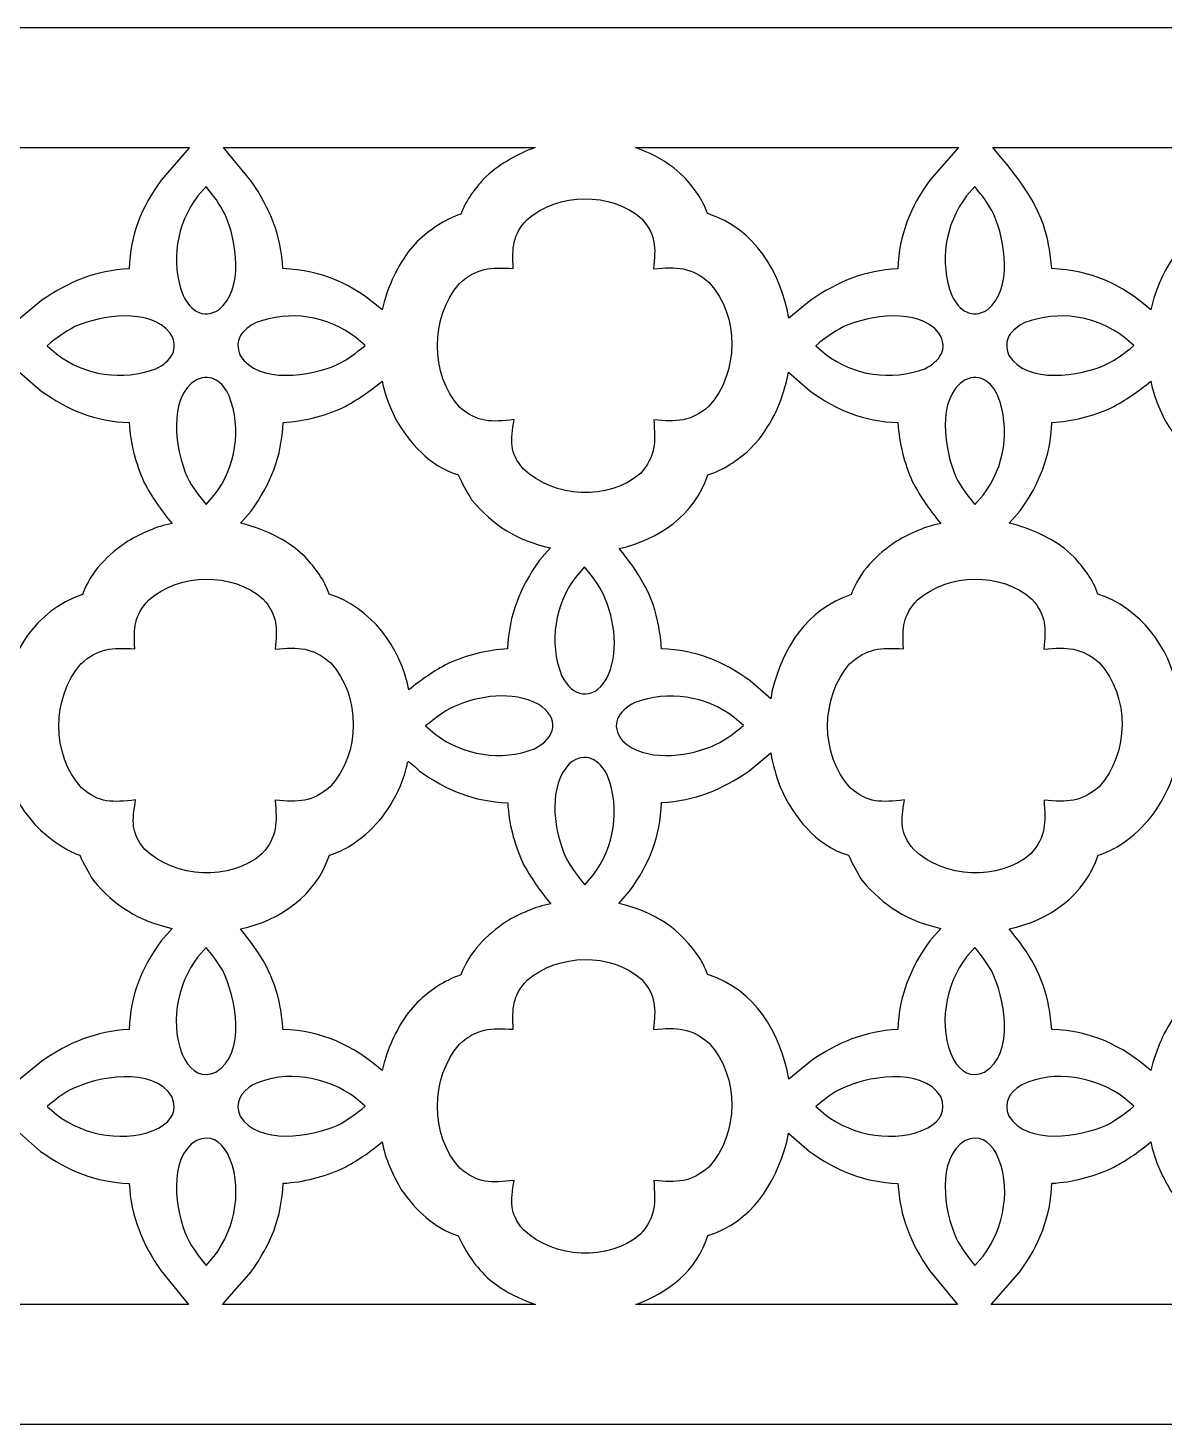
# Model space of a CAD drawing. Header units: centimetres. Extents: x -27 to -1.5, y -2.2 to 2.3.
# Drawn here: x -11.757 to -8.125, y -2.205 to 2.258 of the extents above; entities that cross this region are included whole.
import ezdxf

# ---------------------------------------------------------------- set-up
doc = ezdxf.new("R2010")
doc.units = ezdxf.units.CM
doc.header["$MEASUREMENT"] = 0
doc.layers.add('layer 1', color=7, linetype='Continuous')

msp = doc.modelspace()

# ---------------------------------------------------------------- linework, layer by layer
at = {"layer": 'layer 1', "color": 250}
for points, knots in [([(-1.49953, 2.25784), (-1.49953, 2.25784), (-1.49953, -2.20459), (-1.49953, -2.20459), (-1.49953, -2.20459), (-1.49953, -2.20459), (-26.99914, -2.20459), (-26.99914, -2.20459), (-26.99914, -2.20459), (-26.99914, -2.20459), (-26.99914, 2.25784), (-26.99914, 2.25784), (-26.99914, 2.25784), (-26.99914, 2.25784), (-1.49953, 2.25784), (-1.49953, 2.25784)], [0, 0, 0, 0, 0.2, 0.2, 0.2, 0.2, 0.4, 0.4, 0.4, 0.4, 0.6, 0.6, 0.6, 0.6, 1, 1, 1, 1]), ([(-12.27279, 1.87535), (-12.22927, 1.86021), (-12.19181, 1.84059), (-12.14991, 1.81111), (-12.14991, 1.81111), (-12.14991, 1.81111), (-12.11839, 1.78312), (-12.11839, 1.78312), (-12.11839, 1.78312), (-12.08737, 1.74789), (-12.05662, 1.70973), (-12.04202, 1.66427), (-12.04202, 1.66427), (-11.90015, 1.61833), (-11.82438, 1.5006), (-11.78809, 1.36289), (-11.78809, 1.36289), (-11.78601, 1.35144), (-11.78422, 1.34028), (-11.78273, 1.32931), (-11.78273, 1.32931), (-11.78273, 1.32931), (-11.71231, 1.38738), (-11.71231, 1.38738), (-11.71231, 1.38738), (-11.62583, 1.44688), (-11.53994, 1.48239), (-11.43369, 1.4881), (-11.43369, 1.4881), (-11.42924, 1.59801), (-11.39492, 1.68273), (-11.33135, 1.77122), (-11.33135, 1.77122), (-11.33135, 1.77122), (-11.24018, 1.87535), (-11.24018, 1.87535), (-11.24018, 1.87535), (-11.24018, 1.87535), (-12.27279, 1.87535), (-12.27279, 1.87535)], [0, 0, 0, 0, 0.0909091, 0.0909091, 0.0909091, 0.0909091, 0.1818182, 0.1818182, 0.1818182, 0.1818182, 0.2727273, 0.2727273, 0.2727273, 0.2727273, 0.3636364, 0.3636364, 0.3636364, 0.3636364, 0.4545455, 0.4545455, 0.4545455, 0.4545455, 0.5454545, 0.5454545, 0.5454545, 0.5454545, 0.6363636, 0.6363636, 0.6363636, 0.6363636, 0.7272727, 0.7272727, 0.7272727, 0.7272727, 0.8181818, 0.8181818, 0.8181818, 0.8181818, 1, 1, 1, 1]), ([(-11.1318, 1.87535), (-11.1318, 1.87535), (-11.04255, 1.76712), (-11.04255, 1.76712), (-11.04255, 1.76712), (-10.983, 1.68054), (-10.94743, 1.59426), (-10.94184, 1.4885), (-10.94184, 1.4885), (-10.81583, 1.48339), (-10.71897, 1.43891), (-10.6251, 1.35673), (-10.6251, 1.35673), (-10.6069, 1.42842), (-10.58383, 1.4808), (-10.54164, 1.54168), (-10.54164, 1.54168), (-10.54164, 1.54168), (-10.51293, 1.57474), (-10.51293, 1.57474), (-10.51293, 1.57474), (-10.46875, 1.61489), (-10.42972, 1.64271), (-10.37302, 1.66277), (-10.37302, 1.66277), (-10.35572, 1.71015), (-10.32596, 1.74683), (-10.29227, 1.7834), (-10.29227, 1.7834), (-10.24258, 1.82617), (-10.19037, 1.85631), (-10.13542, 1.87535), (-10.13542, 1.87535), (-10.13542, 1.87535), (-11.1318, 1.87535), (-11.1318, 1.87535)], [0, 0, 0, 0, 0.1, 0.1, 0.1, 0.1, 0.2, 0.2, 0.2, 0.2, 0.3, 0.3, 0.3, 0.3, 0.4, 0.4, 0.4, 0.4, 0.5, 0.5, 0.5, 0.5, 0.6, 0.6, 0.6, 0.6, 0.7, 0.7, 0.7, 0.7, 0.8, 0.8, 0.8, 0.8, 1, 1, 1, 1]), ([(-9.81527, 1.87535), (-9.77175, 1.86021), (-9.73428, 1.84059), (-9.69238, 1.81111), (-9.69238, 1.81111), (-9.69238, 1.81111), (-9.66087, 1.78312), (-9.66087, 1.78312), (-9.66087, 1.78312), (-9.62986, 1.7479), (-9.59907, 1.7097), (-9.58449, 1.66427), (-9.58449, 1.66427), (-9.43232, 1.615), (-9.35181, 1.47988), (-9.32456, 1.32984), (-9.32456, 1.32984), (-9.32456, 1.32984), (-9.25479, 1.38738), (-9.25479, 1.38738), (-9.25479, 1.38738), (-9.1683, 1.44688), (-9.08241, 1.48239), (-8.97617, 1.4881), (-8.97617, 1.4881), (-8.97171, 1.59801), (-8.9374, 1.68273), (-8.87383, 1.77122), (-8.87383, 1.77122), (-8.87383, 1.77122), (-8.78266, 1.87535), (-8.78266, 1.87535), (-8.78266, 1.87535), (-8.78266, 1.87535), (-9.81527, 1.87535), (-9.81527, 1.87535)], [0, 0, 0, 0, 0.1, 0.1, 0.1, 0.1, 0.2, 0.2, 0.2, 0.2, 0.3, 0.3, 0.3, 0.3, 0.4, 0.4, 0.4, 0.4, 0.5, 0.5, 0.5, 0.5, 0.6, 0.6, 0.6, 0.6, 0.7, 0.7, 0.7, 0.7, 0.8, 0.8, 0.8, 0.8, 1, 1, 1, 1]), ([(-8.67288, 1.87535), (-8.59207, 1.78079), (-8.51521, 1.6878), (-8.49305, 1.55969), (-8.49305, 1.55969), (-8.48904, 1.53647), (-8.48558, 1.51237), (-8.48432, 1.4885), (-8.48432, 1.4885), (-8.35831, 1.48339), (-8.26145, 1.43891), (-8.16757, 1.35673), (-8.16757, 1.35673), (-8.16757, 1.35673), (-8.15788, 1.39492), (-8.15788, 1.39492), (-8.15788, 1.39492), (-8.11511, 1.52047), (-8.04469, 1.61705), (-7.91549, 1.66277), (-7.91549, 1.66277), (-7.8982, 1.71015), (-7.86844, 1.74683), (-7.83474, 1.7834), (-7.83474, 1.7834), (-7.78505, 1.82617), (-7.73284, 1.85631), (-7.6779, 1.87535), (-7.6779, 1.87535), (-7.6779, 1.87535), (-8.67288, 1.87535), (-8.67288, 1.87535)], [0, 0, 0, 0, 0.1111111, 0.1111111, 0.1111111, 0.1111111, 0.2222222, 0.2222222, 0.2222222, 0.2222222, 0.3333333, 0.3333333, 0.3333333, 0.3333333, 0.4444444, 0.4444444, 0.4444444, 0.4444444, 0.5555556, 0.5555556, 0.5555556, 0.5555556, 0.6666667, 0.6666667, 0.6666667, 0.6666667, 0.7777778, 0.7777778, 0.7777778, 0.7777778, 1, 1, 1, 1]), ([(-11.18783, 1.75054), (-11.16335, 1.72084), (-11.14446, 1.69637), (-11.12687, 1.66147), (-11.12687, 1.66147), (-11.08967, 1.57744), (-11.06551, 1.42404), (-11.14721, 1.35705), (-11.14721, 1.35705), (-11.19885, 1.32553), (-11.23735, 1.35465), (-11.2613, 1.40271), (-11.2613, 1.40271), (-11.3017, 1.50948), (-11.28334, 1.63017), (-11.21387, 1.72081), (-11.21387, 1.72081), (-11.21387, 1.72081), (-11.18783, 1.75054), (-11.18783, 1.75054)], [0, 0, 0, 0, 0.1666667, 0.1666667, 0.1666667, 0.1666667, 0.3333333, 0.3333333, 0.3333333, 0.3333333, 0.5, 0.5, 0.5, 0.5, 0.6666667, 0.6666667, 0.6666667, 0.6666667, 1, 1, 1, 1]), ([(-8.7303, 1.75054), (-8.70582, 1.72084), (-8.68693, 1.69637), (-8.66934, 1.66147), (-8.66934, 1.66147), (-8.63214, 1.57744), (-8.60799, 1.42404), (-8.68968, 1.35705), (-8.68968, 1.35705), (-8.74132, 1.32553), (-8.77983, 1.35465), (-8.80377, 1.40271), (-8.80377, 1.40271), (-8.84417, 1.50948), (-8.82581, 1.63017), (-8.75634, 1.72081), (-8.75634, 1.72081), (-8.75634, 1.72081), (-8.7303, 1.75054), (-8.7303, 1.75054)], [0, 0, 0, 0, 0.1666667, 0.1666667, 0.1666667, 0.1666667, 0.3333333, 0.3333333, 0.3333333, 0.3333333, 0.5, 0.5, 0.5, 0.5, 0.6666667, 0.6666667, 0.6666667, 0.6666667, 1, 1, 1, 1]), ([(-9.75643, 1.00516), (-9.68166, 0.99882), (-9.63891, 0.99822), (-9.58046, 1.04847), (-9.58046, 1.04847), (-9.48314, 1.15485), (-9.48216, 1.33727), (-9.57926, 1.4441), (-9.57926, 1.4441), (-9.63799, 1.49487), (-9.68155, 1.49427), (-9.75685, 1.48836), (-9.75685, 1.48836), (-9.75051, 1.55629), (-9.74834, 1.59515), (-9.7948, 1.6479), (-9.7948, 1.6479), (-9.89366, 1.73571), (-10.062, 1.73081), (-10.16095, 1.64567), (-10.16095, 1.64567), (-10.20843, 1.59413), (-10.20929, 1.55715), (-10.20552, 1.48888), (-10.20552, 1.48888), (-10.27972, 1.49319), (-10.32139, 1.49204), (-10.37779, 1.44079), (-10.37779, 1.44079), (-10.47103, 1.33341), (-10.4727, 1.15099), (-10.37635, 1.04497), (-10.37635, 1.04497), (-10.31839, 0.99506), (-10.27661, 0.99795), (-10.20279, 1.00594), (-10.20279, 1.00594), (-10.214, 0.9378), (-10.21854, 0.90222), (-10.17306, 0.84763), (-10.17306, 0.84763), (-10.0761, 0.75627), (-9.90129, 0.74543), (-9.79906, 0.83366), (-9.79906, 0.83366), (-9.74924, 0.88916), (-9.75105, 0.93307), (-9.75643, 1.00516)], [0, 0, 0, 0, 0.0769231, 0.0769231, 0.0769231, 0.0769231, 0.1538462, 0.1538462, 0.1538462, 0.1538462, 0.2307692, 0.2307692, 0.2307692, 0.2307692, 0.3076923, 0.3076923, 0.3076923, 0.3076923, 0.3846154, 0.3846154, 0.3846154, 0.3846154, 0.4615385, 0.4615385, 0.4615385, 0.4615385, 0.5384615, 0.5384615, 0.5384615, 0.5384615, 0.6153846, 0.6153846, 0.6153846, 0.6153846, 0.6923077, 0.6923077, 0.6923077, 0.6923077, 0.7692308, 0.7692308, 0.7692308, 0.7692308, 0.8461538, 0.8461538, 0.8461538, 0.8461538, 1, 1, 1, 1]), ([(-11.69572, 1.24211), (-11.66602, 1.2666), (-11.64156, 1.28547), (-11.60666, 1.30308), (-11.60666, 1.30308), (-11.52262, 1.34028), (-11.36923, 1.36443), (-11.30223, 1.28273), (-11.30223, 1.28273), (-11.27073, 1.23111), (-11.29983, 1.19257), (-11.3479, 1.16864), (-11.3479, 1.16864), (-11.45468, 1.12825), (-11.57535, 1.1466), (-11.66599, 1.21607), (-11.66599, 1.21607), (-11.66599, 1.21607), (-11.69572, 1.24211), (-11.69572, 1.24211)], [0, 0, 0, 0, 0.1666667, 0.1666667, 0.1666667, 0.1666667, 0.3333333, 0.3333333, 0.3333333, 0.3333333, 0.5, 0.5, 0.5, 0.5, 0.6666667, 0.6666667, 0.6666667, 0.6666667, 1, 1, 1, 1]), ([(-10.67941, 1.24265), (-10.7091, 1.21816), (-10.73356, 1.19929), (-10.76847, 1.18168), (-10.76847, 1.18168), (-10.8512, 1.14506), (-11.02124, 1.11751), (-11.07857, 1.21131), (-11.07857, 1.21131), (-11.09967, 1.26188), (-11.07147, 1.29408), (-11.02723, 1.31611), (-11.02723, 1.31611), (-10.92045, 1.35649), (-10.79976, 1.33816), (-10.70914, 1.26868), (-10.70914, 1.26868), (-10.70914, 1.26868), (-10.67941, 1.24265), (-10.67941, 1.24265)], [0, 0, 0, 0, 0.1666667, 0.1666667, 0.1666667, 0.1666667, 0.3333333, 0.3333333, 0.3333333, 0.3333333, 0.5, 0.5, 0.5, 0.5, 0.6666667, 0.6666667, 0.6666667, 0.6666667, 1, 1, 1, 1]), ([(-9.23819, 1.24211), (-9.2085, 1.2666), (-9.18403, 1.28547), (-9.14913, 1.30308), (-9.14913, 1.30308), (-9.0651, 1.34028), (-8.91171, 1.36443), (-8.84471, 1.28273), (-8.84471, 1.28273), (-8.8132, 1.23111), (-8.84231, 1.19257), (-8.89038, 1.16864), (-8.89038, 1.16864), (-8.99716, 1.12825), (-9.11782, 1.1466), (-9.20847, 1.21607), (-9.20847, 1.21607), (-9.20847, 1.21607), (-9.23819, 1.24211), (-9.23819, 1.24211)], [0, 0, 0, 0, 0.1666667, 0.1666667, 0.1666667, 0.1666667, 0.3333333, 0.3333333, 0.3333333, 0.3333333, 0.5, 0.5, 0.5, 0.5, 0.6666667, 0.6666667, 0.6666667, 0.6666667, 1, 1, 1, 1]), ([(-8.22188, 1.24265), (-8.25157, 1.21816), (-8.27603, 1.19929), (-8.31095, 1.18168), (-8.31095, 1.18168), (-8.39368, 1.14506), (-8.56372, 1.11751), (-8.62104, 1.21131), (-8.62104, 1.21131), (-8.64215, 1.26188), (-8.61395, 1.29408), (-8.5697, 1.31611), (-8.5697, 1.31611), (-8.46293, 1.35649), (-8.34224, 1.33816), (-8.25161, 1.26868), (-8.25161, 1.26868), (-8.25161, 1.26868), (-8.22188, 1.24265), (-8.22188, 1.24265)], [0, 0, 0, 0, 0.1666667, 0.1666667, 0.1666667, 0.1666667, 0.3333333, 0.3333333, 0.3333333, 0.3333333, 0.5, 0.5, 0.5, 0.5, 0.6666667, 0.6666667, 0.6666667, 0.6666667, 1, 1, 1, 1]), ([(-11.83987, 0.1132), (-11.81098, 0.26456), (-11.73608, 0.39286), (-11.58302, 0.447), (-11.58302, 0.447), (-11.55582, 0.52151), (-11.50139, 0.5736), (-11.43775, 0.61753), (-11.43775, 0.61753), (-11.39385, 0.64189), (-11.34638, 0.66488), (-11.29649, 0.6739), (-11.29649, 0.6739), (-11.3327, 0.71779), (-11.35967, 0.75617), (-11.38643, 0.80643), (-11.38643, 0.80643), (-11.4131, 0.86744), (-11.42969, 0.92947), (-11.4333, 0.99625), (-11.4333, 0.99625), (-11.54322, 1.00071), (-11.6279, 1.03501), (-11.71642, 1.09859), (-11.71642, 1.09859), (-11.71642, 1.09859), (-11.78392, 1.15771), (-11.78392, 1.15771), (-11.78392, 1.15771), (-11.78536, 1.14802), (-11.78704, 1.13817), (-11.78894, 1.12812), (-11.78894, 1.12812), (-11.78894, 1.12812), (-11.79937, 1.08958), (-11.79937, 1.08958), (-11.79937, 1.08958), (-11.83147, 1.00061), (-11.86874, 0.94334), (-11.9408, 0.88139), (-11.9408, 0.88139), (-11.97348, 0.85988), (-12.00352, 0.84131), (-12.04099, 0.82928), (-12.04099, 0.82928), (-12.08262, 0.70179), (-12.19756, 0.62148), (-12.32449, 0.59398), (-12.32449, 0.59398), (-12.26254, 0.51885), (-12.21487, 0.44269), (-12.1981, 0.34482), (-12.1981, 0.34482), (-12.19412, 0.32161), (-12.19062, 0.2975), (-12.18936, 0.27362), (-12.18936, 0.27362), (-12.07942, 0.26916), (-11.99472, 0.23485), (-11.90625, 0.1713), (-11.90625, 0.1713), (-11.90625, 0.1713), (-11.83987, 0.1132), (-11.83987, 0.1132)], [0, 0, 0, 0, 0.0588235, 0.0588235, 0.0588235, 0.0588235, 0.1176471, 0.1176471, 0.1176471, 0.1176471, 0.1764706, 0.1764706, 0.1764706, 0.1764706, 0.2352941, 0.2352941, 0.2352941, 0.2352941, 0.2941176, 0.2941176, 0.2941176, 0.2941176, 0.3529412, 0.3529412, 0.3529412, 0.3529412, 0.4117647, 0.4117647, 0.4117647, 0.4117647, 0.4705882, 0.4705882, 0.4705882, 0.4705882, 0.5294118, 0.5294118, 0.5294118, 0.5294118, 0.5882353, 0.5882353, 0.5882353, 0.5882353, 0.6470588, 0.6470588, 0.6470588, 0.6470588, 0.7058824, 0.7058824, 0.7058824, 0.7058824, 0.7647059, 0.7647059, 0.7647059, 0.7647059, 0.8235294, 0.8235294, 0.8235294, 0.8235294, 0.8823529, 0.8823529, 0.8823529, 0.8823529, 1, 1, 1, 1]), ([(-11.18729, 0.73422), (-11.21179, 0.76392), (-11.23066, 0.78838), (-11.24827, 0.82329), (-11.24827, 0.82329), (-11.28486, 0.90601), (-11.31245, 1.07608), (-11.21863, 1.13338), (-11.21863, 1.13338), (-11.16809, 1.1545), (-11.13584, 1.12628), (-11.11383, 1.08203), (-11.11383, 1.08203), (-11.07344, 0.97526), (-11.09178, 0.8546), (-11.16126, 0.76395), (-11.16126, 0.76395), (-11.16126, 0.76395), (-11.18729, 0.73422), (-11.18729, 0.73422)], [0, 0, 0, 0, 0.1666667, 0.1666667, 0.1666667, 0.1666667, 0.3333333, 0.3333333, 0.3333333, 0.3333333, 0.5, 0.5, 0.5, 0.5, 0.6666667, 0.6666667, 0.6666667, 0.6666667, 1, 1, 1, 1]), ([(-11.07748, 0.67503), (-11.00929, 0.65782), (-10.95999, 0.63587), (-10.90239, 0.59533), (-10.90239, 0.59533), (-10.90239, 0.59533), (-10.87087, 0.56735), (-10.87087, 0.56735), (-10.87087, 0.56735), (-10.83987, 0.53214), (-10.80908, 0.49394), (-10.7945, 0.4485), (-10.7945, 0.4485), (-10.66062, 0.40516), (-10.56436, 0.2783), (-10.5396, 0.14175), (-10.5396, 0.14175), (-10.49818, 0.17591), (-10.46091, 0.20113), (-10.41349, 0.22636), (-10.41349, 0.22636), (-10.35248, 0.25304), (-10.29044, 0.26964), (-10.22368, 0.27323), (-10.22368, 0.27323), (-10.21923, 0.38314), (-10.18491, 0.46786), (-10.12135, 0.55635), (-10.12135, 0.55635), (-10.12135, 0.55635), (-10.08695, 0.59563), (-10.08695, 0.59563), (-10.08695, 0.59563), (-10.19248, 0.61951), (-10.26944, 0.66675), (-10.33864, 0.74979), (-10.33864, 0.74979), (-10.35557, 0.77657), (-10.36828, 0.80022), (-10.38126, 0.82909), (-10.38126, 0.82909), (-10.47348, 0.85756), (-10.53685, 0.92995), (-10.58336, 1.01067), (-10.58336, 1.01067), (-10.60072, 1.04868), (-10.6171, 1.08737), (-10.62483, 1.12871), (-10.62483, 1.12871), (-10.6665, 1.09434), (-10.70388, 1.06893), (-10.75162, 1.04351), (-10.75162, 1.04351), (-10.81247, 1.01692), (-10.87498, 1.00018), (-10.94144, 0.99665), (-10.94144, 0.99665), (-10.94594, 0.8867), (-10.98016, 0.80208), (-11.04377, 0.71354), (-11.04377, 0.71354), (-11.04377, 0.71354), (-11.07748, 0.67503), (-11.07748, 0.67503)], [0, 0, 0, 0, 0.0588235, 0.0588235, 0.0588235, 0.0588235, 0.1176471, 0.1176471, 0.1176471, 0.1176471, 0.1764706, 0.1764706, 0.1764706, 0.1764706, 0.2352941, 0.2352941, 0.2352941, 0.2352941, 0.2941176, 0.2941176, 0.2941176, 0.2941176, 0.3529412, 0.3529412, 0.3529412, 0.3529412, 0.4117647, 0.4117647, 0.4117647, 0.4117647, 0.4705882, 0.4705882, 0.4705882, 0.4705882, 0.5294118, 0.5294118, 0.5294118, 0.5294118, 0.5882353, 0.5882353, 0.5882353, 0.5882353, 0.6470588, 0.6470588, 0.6470588, 0.6470588, 0.7058824, 0.7058824, 0.7058824, 0.7058824, 0.7647059, 0.7647059, 0.7647059, 0.7647059, 0.8235294, 0.8235294, 0.8235294, 0.8235294, 0.8823529, 0.8823529, 0.8823529, 0.8823529, 1, 1, 1, 1]), ([(-9.3259, 1.15728), (-9.34161, 1.07413), (-9.36935, 1.01178), (-9.41917, 0.94344), (-9.41917, 0.94344), (-9.41917, 0.94344), (-9.44891, 0.91092), (-9.44891, 0.91092), (-9.44891, 0.91092), (-9.49074, 0.87497), (-9.5303, 0.84635), (-9.58346, 0.82928), (-9.58346, 0.82928), (-9.62506, 0.70181), (-9.74005, 0.62147), (-9.86697, 0.59398), (-9.86697, 0.59398), (-9.80501, 0.51886), (-9.75734, 0.44268), (-9.74057, 0.34482), (-9.74057, 0.34482), (-9.73659, 0.32161), (-9.73309, 0.2975), (-9.73183, 0.27362), (-9.73183, 0.27362), (-9.62189, 0.26916), (-9.53718, 0.23485), (-9.44872, 0.1713), (-9.44872, 0.1713), (-9.44872, 0.1713), (-9.38244, 0.11327), (-9.38244, 0.11327), (-9.38244, 0.11327), (-9.38244, 0.11327), (-9.37764, 0.14072), (-9.37764, 0.14072), (-9.37764, 0.14072), (-9.34177, 0.28204), (-9.26858, 0.39639), (-9.1255, 0.447), (-9.1255, 0.447), (-9.0983, 0.52151), (-9.04387, 0.5736), (-8.98023, 0.61753), (-8.98023, 0.61753), (-8.93633, 0.64189), (-8.88886, 0.66488), (-8.83897, 0.6739), (-8.83897, 0.6739), (-8.87518, 0.71779), (-8.90215, 0.75617), (-8.9289, 0.80643), (-8.9289, 0.80643), (-8.95557, 0.86744), (-8.97216, 0.92947), (-8.97577, 0.99625), (-8.97577, 0.99625), (-9.08569, 1.00071), (-9.17038, 1.03501), (-9.25889, 1.09859), (-9.25889, 1.09859), (-9.25889, 1.09859), (-9.3259, 1.15728), (-9.3259, 1.15728)], [0, 0, 0, 0, 0.0588235, 0.0588235, 0.0588235, 0.0588235, 0.1176471, 0.1176471, 0.1176471, 0.1176471, 0.1764706, 0.1764706, 0.1764706, 0.1764706, 0.2352941, 0.2352941, 0.2352941, 0.2352941, 0.2941176, 0.2941176, 0.2941176, 0.2941176, 0.3529412, 0.3529412, 0.3529412, 0.3529412, 0.4117647, 0.4117647, 0.4117647, 0.4117647, 0.4705882, 0.4705882, 0.4705882, 0.4705882, 0.5294118, 0.5294118, 0.5294118, 0.5294118, 0.5882353, 0.5882353, 0.5882353, 0.5882353, 0.6470588, 0.6470588, 0.6470588, 0.6470588, 0.7058824, 0.7058824, 0.7058824, 0.7058824, 0.7647059, 0.7647059, 0.7647059, 0.7647059, 0.8235294, 0.8235294, 0.8235294, 0.8235294, 0.8823529, 0.8823529, 0.8823529, 0.8823529, 1, 1, 1, 1]), ([(-8.72977, 0.73422), (-8.75426, 0.76392), (-8.77313, 0.78838), (-8.79074, 0.82329), (-8.79074, 0.82329), (-8.82734, 0.90601), (-8.85492, 1.07608), (-8.76111, 1.13338), (-8.76111, 1.13338), (-8.71057, 1.1545), (-8.67831, 1.12628), (-8.65631, 1.08203), (-8.65631, 1.08203), (-8.61591, 0.97526), (-8.63426, 0.8546), (-8.70374, 0.76395), (-8.70374, 0.76395), (-8.70374, 0.76395), (-8.72977, 0.73422), (-8.72977, 0.73422)], [0, 0, 0, 0, 0.1666667, 0.1666667, 0.1666667, 0.1666667, 0.3333333, 0.3333333, 0.3333333, 0.3333333, 0.5, 0.5, 0.5, 0.5, 0.6666667, 0.6666667, 0.6666667, 0.6666667, 1, 1, 1, 1]), ([(-8.61996, 0.67503), (-8.55176, 0.65782), (-8.50247, 0.63587), (-8.44486, 0.59533), (-8.44486, 0.59533), (-8.44486, 0.59533), (-8.41335, 0.56735), (-8.41335, 0.56735), (-8.41335, 0.56735), (-8.38234, 0.53214), (-8.35155, 0.49394), (-8.33698, 0.4485), (-8.33698, 0.4485), (-8.20309, 0.40516), (-8.10684, 0.2783), (-8.08207, 0.14175), (-8.08207, 0.14175), (-8.04066, 0.17591), (-8.00339, 0.20113), (-7.95597, 0.22636), (-7.95597, 0.22636), (-7.89496, 0.25304), (-7.83292, 0.26964), (-7.76616, 0.27323), (-7.76616, 0.27323), (-7.76171, 0.38314), (-7.72739, 0.46786), (-7.66382, 0.55635), (-7.66382, 0.55635), (-7.66382, 0.55635), (-7.62942, 0.59563), (-7.62942, 0.59563), (-7.62942, 0.59563), (-7.73496, 0.61951), (-7.81191, 0.66675), (-7.88111, 0.74979), (-7.88111, 0.74979), (-7.89804, 0.77657), (-7.91076, 0.80022), (-7.92374, 0.82909), (-7.92374, 0.82909), (-8.01595, 0.85756), (-8.07932, 0.92995), (-8.12583, 1.01067), (-8.12583, 1.01067), (-8.14319, 1.04868), (-8.15958, 1.08737), (-8.1673, 1.12871), (-8.1673, 1.12871), (-8.20897, 1.09434), (-8.24636, 1.06893), (-8.2941, 1.04351), (-8.2941, 1.04351), (-8.35494, 1.01692), (-8.41746, 1.00018), (-8.48392, 0.99665), (-8.48392, 0.99665), (-8.48842, 0.8867), (-8.52263, 0.80208), (-8.58625, 0.71354), (-8.58625, 0.71354), (-8.58625, 0.71354), (-8.61996, 0.67503), (-8.61996, 0.67503)], [0, 0, 0, 0, 0.0588235, 0.0588235, 0.0588235, 0.0588235, 0.1176471, 0.1176471, 0.1176471, 0.1176471, 0.1764706, 0.1764706, 0.1764706, 0.1764706, 0.2352941, 0.2352941, 0.2352941, 0.2352941, 0.2941176, 0.2941176, 0.2941176, 0.2941176, 0.3529412, 0.3529412, 0.3529412, 0.3529412, 0.4117647, 0.4117647, 0.4117647, 0.4117647, 0.4705882, 0.4705882, 0.4705882, 0.4705882, 0.5294118, 0.5294118, 0.5294118, 0.5294118, 0.5882353, 0.5882353, 0.5882353, 0.5882353, 0.6470588, 0.6470588, 0.6470588, 0.6470588, 0.7058824, 0.7058824, 0.7058824, 0.7058824, 0.7647059, 0.7647059, 0.7647059, 0.7647059, 0.8235294, 0.8235294, 0.8235294, 0.8235294, 0.8823529, 0.8823529, 0.8823529, 0.8823529, 1, 1, 1, 1]), ([(-9.97782, 0.53567), (-9.95327, 0.50588), (-9.93416, 0.4809), (-9.91686, 0.44659), (-9.91686, 0.44659), (-9.88044, 0.36435), (-9.86585, 0.25851), (-9.90832, 0.17566), (-9.90832, 0.17566), (-9.95204, 0.10556), (-10.01666, 0.11836), (-10.05129, 0.18784), (-10.05129, 0.18784), (-10.09189, 0.29513), (-10.07328, 0.41536), (-10.00386, 0.50593), (-10.00386, 0.50593), (-10.00386, 0.50593), (-9.97782, 0.53567), (-9.97782, 0.53567)], [0, 0, 0, 0, 0.1666667, 0.1666667, 0.1666667, 0.1666667, 0.3333333, 0.3333333, 0.3333333, 0.3333333, 0.5, 0.5, 0.5, 0.5, 0.6666667, 0.6666667, 0.6666667, 0.6666667, 1, 1, 1, 1]), ([(-10.96644, -0.21061), (-10.89167, -0.21695), (-10.84891, -0.21755), (-10.79047, -0.1673), (-10.79047, -0.1673), (-10.69315, -0.06092), (-10.69217, 0.12151), (-10.78927, 0.22833), (-10.78927, 0.22833), (-10.84799, 0.2791), (-10.89157, 0.2785), (-10.96685, 0.27259), (-10.96685, 0.27259), (-10.96052, 0.34052), (-10.95835, 0.3794), (-11.0048, 0.43213), (-11.0048, 0.43213), (-11.10364, 0.51994), (-11.27203, 0.51504), (-11.37096, 0.4299), (-11.37096, 0.4299), (-11.41843, 0.37837), (-11.4193, 0.34139), (-11.41552, 0.27311), (-11.41552, 0.27311), (-11.48972, 0.27742), (-11.53141, 0.27627), (-11.5878, 0.22501), (-11.5878, 0.22501), (-11.68103, 0.11764), (-11.68271, -0.06477), (-11.58636, -0.1708), (-11.58636, -0.1708), (-11.5284, -0.22071), (-11.48662, -0.21782), (-11.4128, -0.20983), (-11.4128, -0.20983), (-11.42401, -0.27797), (-11.42854, -0.31355), (-11.38307, -0.36814), (-11.38307, -0.36814), (-11.28612, -0.45949), (-11.11128, -0.47035), (-11.00906, -0.38211), (-11.00906, -0.38211), (-10.95924, -0.32662), (-10.96105, -0.28269), (-10.96644, -0.21061)], [0, 0, 0, 0, 0.0769231, 0.0769231, 0.0769231, 0.0769231, 0.1538462, 0.1538462, 0.1538462, 0.1538462, 0.2307692, 0.2307692, 0.2307692, 0.2307692, 0.3076923, 0.3076923, 0.3076923, 0.3076923, 0.3846154, 0.3846154, 0.3846154, 0.3846154, 0.4615385, 0.4615385, 0.4615385, 0.4615385, 0.5384615, 0.5384615, 0.5384615, 0.5384615, 0.6153846, 0.6153846, 0.6153846, 0.6153846, 0.6923077, 0.6923077, 0.6923077, 0.6923077, 0.7692308, 0.7692308, 0.7692308, 0.7692308, 0.8461538, 0.8461538, 0.8461538, 0.8461538, 1, 1, 1, 1]), ([(-8.50891, -0.21061), (-8.43414, -0.21695), (-8.39139, -0.21755), (-8.33295, -0.1673), (-8.33295, -0.1673), (-8.23562, -0.06092), (-8.23465, 0.12151), (-8.33174, 0.22833), (-8.33174, 0.22833), (-8.39046, 0.2791), (-8.43405, 0.2785), (-8.50933, 0.27259), (-8.50933, 0.27259), (-8.50299, 0.34052), (-8.50083, 0.3794), (-8.54728, 0.43213), (-8.54728, 0.43213), (-8.64611, 0.51994), (-8.81451, 0.51504), (-8.91343, 0.4299), (-8.91343, 0.4299), (-8.96091, 0.37837), (-8.96178, 0.34139), (-8.958, 0.27311), (-8.958, 0.27311), (-9.03219, 0.27742), (-9.07388, 0.27627), (-9.13028, 0.22501), (-9.13028, 0.22501), (-9.2235, 0.11764), (-9.22518, -0.06477), (-9.12883, -0.1708), (-9.12883, -0.1708), (-9.07087, -0.22071), (-9.0291, -0.21782), (-8.95527, -0.20983), (-8.95527, -0.20983), (-8.96648, -0.27797), (-8.97102, -0.31355), (-8.92554, -0.36814), (-8.92554, -0.36814), (-8.8286, -0.45949), (-8.65375, -0.47035), (-8.55154, -0.38211), (-8.55154, -0.38211), (-8.50172, -0.32662), (-8.50353, -0.28269), (-8.50891, -0.21061)], [0, 0, 0, 0, 0.0769231, 0.0769231, 0.0769231, 0.0769231, 0.1538462, 0.1538462, 0.1538462, 0.1538462, 0.2307692, 0.2307692, 0.2307692, 0.2307692, 0.3076923, 0.3076923, 0.3076923, 0.3076923, 0.3846154, 0.3846154, 0.3846154, 0.3846154, 0.4615385, 0.4615385, 0.4615385, 0.4615385, 0.5384615, 0.5384615, 0.5384615, 0.5384615, 0.6153846, 0.6153846, 0.6153846, 0.6153846, 0.6923077, 0.6923077, 0.6923077, 0.6923077, 0.7692308, 0.7692308, 0.7692308, 0.7692308, 0.8461538, 0.8461538, 0.8461538, 0.8461538, 1, 1, 1, 1]), ([(-10.48571, 0.02724), (-10.45593, 0.0518), (-10.43095, 0.0709), (-10.39665, 0.0882), (-10.39665, 0.0882), (-10.31439, 0.12462), (-10.20856, 0.13921), (-10.12572, 0.09673), (-10.12572, 0.09673), (-10.05562, 0.05302), (-10.06841, -0.01161), (-10.1379, -0.04623), (-10.1379, -0.04623), (-10.24519, -0.08682), (-10.3654, -0.06823), (-10.45599, 0.0012), (-10.45599, 0.0012), (-10.45599, 0.0012), (-10.48571, 0.02724), (-10.48571, 0.02724)], [0, 0, 0, 0, 0.1666667, 0.1666667, 0.1666667, 0.1666667, 0.3333333, 0.3333333, 0.3333333, 0.3333333, 0.5, 0.5, 0.5, 0.5, 0.6666667, 0.6666667, 0.6666667, 0.6666667, 1, 1, 1, 1]), ([(-9.4694, 0.02778), (-9.50426, -0.00098), (-9.53261, -0.02175), (-9.57384, -0.04001), (-9.57384, -0.04001), (-9.6561, -0.07174), (-9.78548, -0.08837), (-9.85598, -0.02129), (-9.85598, -0.02129), (-9.89805, 0.0301), (-9.86939, 0.07526), (-9.81722, 0.10123), (-9.81722, 0.10123), (-9.70993, 0.14181), (-9.58971, 0.12324), (-9.49913, 0.0538), (-9.49913, 0.0538), (-9.49913, 0.0538), (-9.4694, 0.02778), (-9.4694, 0.02778)], [0, 0, 0, 0, 0.1666667, 0.1666667, 0.1666667, 0.1666667, 0.3333333, 0.3333333, 0.3333333, 0.3333333, 0.5, 0.5, 0.5, 0.5, 0.6666667, 0.6666667, 0.6666667, 0.6666667, 1, 1, 1, 1]), ([(-11.78273, -1.10223), (-11.78273, -1.10223), (-11.71231, -1.04415), (-11.71231, -1.04415), (-11.71231, -1.04415), (-11.62582, -0.98465), (-11.53994, -0.94915), (-11.43369, -0.94343), (-11.43369, -0.94343), (-11.42924, -0.83352), (-11.39492, -0.7488), (-11.33135, -0.66031), (-11.33135, -0.66031), (-11.33135, -0.66031), (-11.29631, -0.62028), (-11.29631, -0.62028), (-11.29631, -0.62028), (-11.40218, -0.59633), (-11.47918, -0.54933), (-11.54865, -0.46598), (-11.54865, -0.46598), (-11.56557, -0.4392), (-11.57829, -0.41555), (-11.59127, -0.38668), (-11.59127, -0.38668), (-11.59127, -0.38668), (-11.60203, -0.38336), (-11.60203, -0.38336), (-11.60203, -0.38336), (-11.74645, -0.31512), (-11.81781, -0.1996), (-11.83914, -0.05878), (-11.83914, -0.05878), (-11.83914, -0.05878), (-11.91034, -0.1175), (-11.91034, -0.1175), (-11.91034, -0.1175), (-11.99657, -0.17682), (-12.08345, -0.21262), (-12.18896, -0.21823), (-12.18896, -0.21823), (-12.19346, -0.32816), (-12.22769, -0.41281), (-12.29129, -0.50134), (-12.29129, -0.50134), (-12.29129, -0.50134), (-12.32566, -0.54059), (-12.32566, -0.54059), (-12.32566, -0.54059), (-12.32566, -0.54059), (-12.32532, -0.54065), (-12.32532, -0.54065), (-12.32532, -0.54065), (-12.20825, -0.5702), (-12.13252, -0.61706), (-12.06452, -0.71853), (-12.06452, -0.71853), (-12.05682, -0.73439), (-12.0474, -0.7505), (-12.04202, -0.76727), (-12.04202, -0.76727), (-11.90017, -0.81317), (-11.82436, -0.93095), (-11.78809, -1.06865), (-11.78809, -1.06865), (-11.78601, -1.08009), (-11.78422, -1.09126), (-11.78273, -1.10223)], [0, 0, 0, 0, 0.0555556, 0.0555556, 0.0555556, 0.0555556, 0.1111111, 0.1111111, 0.1111111, 0.1111111, 0.1666667, 0.1666667, 0.1666667, 0.1666667, 0.2222222, 0.2222222, 0.2222222, 0.2222222, 0.2777778, 0.2777778, 0.2777778, 0.2777778, 0.3333333, 0.3333333, 0.3333333, 0.3333333, 0.3888889, 0.3888889, 0.3888889, 0.3888889, 0.4444444, 0.4444444, 0.4444444, 0.4444444, 0.5, 0.5, 0.5, 0.5, 0.5555556, 0.5555556, 0.5555556, 0.5555556, 0.6111111, 0.6111111, 0.6111111, 0.6111111, 0.6666667, 0.6666667, 0.6666667, 0.6666667, 0.7222222, 0.7222222, 0.7222222, 0.7222222, 0.7777778, 0.7777778, 0.7777778, 0.7777778, 0.8333333, 0.8333333, 0.8333333, 0.8333333, 0.8888889, 0.8888889, 0.8888889, 0.8888889, 1, 1, 1, 1]), ([(-10.6251, -1.0748), (-10.6069, -1.0031), (-10.58382, -0.95072), (-10.54164, -0.88985), (-10.54164, -0.88985), (-10.54164, -0.88985), (-10.51293, -0.85679), (-10.51293, -0.85679), (-10.51293, -0.85679), (-10.46876, -0.81665), (-10.42971, -0.78882), (-10.37302, -0.76876), (-10.37302, -0.76876), (-10.34584, -0.69426), (-10.29137, -0.64216), (-10.22774, -0.59824), (-10.22774, -0.59824), (-10.18348, -0.57367), (-10.13613, -0.55091), (-10.08585, -0.54175), (-10.08585, -0.54175), (-10.1223, -0.49756), (-10.14949, -0.45904), (-10.17642, -0.40845), (-10.17642, -0.40845), (-10.20309, -0.34743), (-10.21968, -0.28541), (-10.22329, -0.21863), (-10.22329, -0.21863), (-10.33321, -0.21416), (-10.4179, -0.17987), (-10.50641, -0.11628), (-10.50641, -0.11628), (-10.55127, -0.07699), (-10.53791, -0.07468), (-10.55185, -0.12619), (-10.55185, -0.12619), (-10.55185, -0.12619), (-10.56556, -0.16421), (-10.56556, -0.16421), (-10.56556, -0.16421), (-10.60659, -0.25285), (-10.65016, -0.306), (-10.73214, -0.35996), (-10.73214, -0.35996), (-10.75273, -0.36985), (-10.77174, -0.37951), (-10.79347, -0.38649), (-10.79347, -0.38649), (-10.83521, -0.51438), (-10.95038, -0.59436), (-11.07759, -0.62192), (-11.07759, -0.62192), (-11.01525, -0.69752), (-10.96759, -0.77339), (-10.95058, -0.87184), (-10.95058, -0.87184), (-10.94656, -0.89508), (-10.9431, -0.91916), (-10.94184, -0.94304), (-10.94184, -0.94304), (-10.81584, -0.94814), (-10.71897, -0.99262), (-10.6251, -1.0748)], [0, 0, 0, 0, 0.0588235, 0.0588235, 0.0588235, 0.0588235, 0.1176471, 0.1176471, 0.1176471, 0.1176471, 0.1764706, 0.1764706, 0.1764706, 0.1764706, 0.2352941, 0.2352941, 0.2352941, 0.2352941, 0.2941176, 0.2941176, 0.2941176, 0.2941176, 0.3529412, 0.3529412, 0.3529412, 0.3529412, 0.4117647, 0.4117647, 0.4117647, 0.4117647, 0.4705882, 0.4705882, 0.4705882, 0.4705882, 0.5294118, 0.5294118, 0.5294118, 0.5294118, 0.5882353, 0.5882353, 0.5882353, 0.5882353, 0.6470588, 0.6470588, 0.6470588, 0.6470588, 0.7058824, 0.7058824, 0.7058824, 0.7058824, 0.7647059, 0.7647059, 0.7647059, 0.7647059, 0.8235294, 0.8235294, 0.8235294, 0.8235294, 0.8823529, 0.8823529, 0.8823529, 0.8823529, 1, 1, 1, 1]), ([(-9.97729, -0.48065), (-10.00604, -0.44579), (-10.02682, -0.41743), (-10.04506, -0.37621), (-10.04506, -0.37621), (-10.07678, -0.29399), (-10.09344, -0.16453), (-10.02635, -0.09408), (-10.02635, -0.09408), (-9.97499, -0.05198), (-9.92977, -0.08068), (-9.90383, -0.13284), (-9.90383, -0.13284), (-9.86324, -0.24013), (-9.88182, -0.36033), (-9.95125, -0.45093), (-9.95125, -0.45093), (-9.95125, -0.45093), (-9.97729, -0.48065), (-9.97729, -0.48065)], [0, 0, 0, 0, 0.1666667, 0.1666667, 0.1666667, 0.1666667, 0.3333333, 0.3333333, 0.3333333, 0.3333333, 0.5, 0.5, 0.5, 0.5, 0.6666667, 0.6666667, 0.6666667, 0.6666667, 1, 1, 1, 1]), ([(-8.83878, -0.62028), (-8.94466, -0.59633), (-9.02166, -0.54933), (-9.09112, -0.46598), (-9.09112, -0.46598), (-9.10805, -0.4392), (-9.12076, -0.41555), (-9.13375, -0.38668), (-9.13375, -0.38668), (-9.2399, -0.3539), (-9.3085, -0.26494), (-9.35275, -0.16808), (-9.35275, -0.16808), (-9.36576, -0.13147), (-9.37533, -0.09767), (-9.38246, -0.05948), (-9.38246, -0.05948), (-9.38246, -0.05948), (-9.45281, -0.1175), (-9.45281, -0.1175), (-9.45281, -0.1175), (-9.53903, -0.17681), (-9.62591, -0.21261), (-9.73144, -0.21823), (-9.73144, -0.21823), (-9.73593, -0.32817), (-9.77015, -0.4128), (-9.83376, -0.50134), (-9.83376, -0.50134), (-9.83376, -0.50134), (-9.86813, -0.54059), (-9.86813, -0.54059), (-9.86813, -0.54059), (-9.86813, -0.54059), (-9.8678, -0.54065), (-9.8678, -0.54065), (-9.8678, -0.54065), (-9.75073, -0.5702), (-9.67498, -0.61707), (-9.60699, -0.71853), (-9.60699, -0.71853), (-9.59929, -0.73439), (-9.58987, -0.75051), (-9.58449, -0.76727), (-9.58449, -0.76727), (-9.43233, -0.8165), (-9.35181, -0.95167), (-9.32456, -1.1017), (-9.32456, -1.1017), (-9.32456, -1.1017), (-9.25479, -1.04415), (-9.25479, -1.04415), (-9.25479, -1.04415), (-9.1683, -0.98465), (-9.08242, -0.94915), (-8.97617, -0.94343), (-8.97617, -0.94343), (-8.97171, -0.83352), (-8.9374, -0.7488), (-8.87383, -0.66031), (-8.87383, -0.66031), (-8.87383, -0.66031), (-8.83878, -0.62028), (-8.83878, -0.62028)], [0, 0, 0, 0, 0.0588235, 0.0588235, 0.0588235, 0.0588235, 0.1176471, 0.1176471, 0.1176471, 0.1176471, 0.1764706, 0.1764706, 0.1764706, 0.1764706, 0.2352941, 0.2352941, 0.2352941, 0.2352941, 0.2941176, 0.2941176, 0.2941176, 0.2941176, 0.3529412, 0.3529412, 0.3529412, 0.3529412, 0.4117647, 0.4117647, 0.4117647, 0.4117647, 0.4705882, 0.4705882, 0.4705882, 0.4705882, 0.5294118, 0.5294118, 0.5294118, 0.5294118, 0.5882353, 0.5882353, 0.5882353, 0.5882353, 0.6470588, 0.6470588, 0.6470588, 0.6470588, 0.7058824, 0.7058824, 0.7058824, 0.7058824, 0.7647059, 0.7647059, 0.7647059, 0.7647059, 0.8235294, 0.8235294, 0.8235294, 0.8235294, 0.8823529, 0.8823529, 0.8823529, 0.8823529, 1, 1, 1, 1]), ([(-8.16757, -1.0748), (-8.14937, -1.0031), (-8.12629, -0.95072), (-8.08411, -0.88985), (-8.08411, -0.88985), (-8.08411, -0.88985), (-8.0554, -0.85679), (-8.0554, -0.85679), (-8.0554, -0.85679), (-8.01123, -0.81665), (-7.97219, -0.78882), (-7.91549, -0.76876), (-7.91549, -0.76876), (-7.88832, -0.69426), (-7.83384, -0.64216), (-7.77022, -0.59824), (-7.77022, -0.59824), (-7.72595, -0.57367), (-7.6786, -0.55091), (-7.62832, -0.54175), (-7.62832, -0.54175), (-7.66478, -0.49756), (-7.69196, -0.45904), (-7.71889, -0.40845), (-7.71889, -0.40845), (-7.74556, -0.34743), (-7.76216, -0.28541), (-7.76576, -0.21863), (-7.76576, -0.21863), (-7.87568, -0.21416), (-7.96037, -0.17987), (-8.04888, -0.11628), (-8.04888, -0.11628), (-8.09375, -0.07699), (-8.08038, -0.07468), (-8.09433, -0.12619), (-8.09433, -0.12619), (-8.09433, -0.12619), (-8.10804, -0.16421), (-8.10804, -0.16421), (-8.10804, -0.16421), (-8.14907, -0.25285), (-8.19263, -0.306), (-8.27462, -0.35996), (-8.27462, -0.35996), (-8.2952, -0.36985), (-8.31422, -0.37951), (-8.33595, -0.38649), (-8.33595, -0.38649), (-8.37768, -0.51438), (-8.49286, -0.59436), (-8.62007, -0.62192), (-8.62007, -0.62192), (-8.55773, -0.69752), (-8.51007, -0.77339), (-8.49305, -0.87184), (-8.49305, -0.87184), (-8.48904, -0.89508), (-8.48558, -0.91916), (-8.48432, -0.94304), (-8.48432, -0.94304), (-8.35832, -0.94814), (-8.26144, -0.99262), (-8.16757, -1.0748)], [0, 0, 0, 0, 0.0588235, 0.0588235, 0.0588235, 0.0588235, 0.1176471, 0.1176471, 0.1176471, 0.1176471, 0.1764706, 0.1764706, 0.1764706, 0.1764706, 0.2352941, 0.2352941, 0.2352941, 0.2352941, 0.2941176, 0.2941176, 0.2941176, 0.2941176, 0.3529412, 0.3529412, 0.3529412, 0.3529412, 0.4117647, 0.4117647, 0.4117647, 0.4117647, 0.4705882, 0.4705882, 0.4705882, 0.4705882, 0.5294118, 0.5294118, 0.5294118, 0.5294118, 0.5882353, 0.5882353, 0.5882353, 0.5882353, 0.6470588, 0.6470588, 0.6470588, 0.6470588, 0.7058824, 0.7058824, 0.7058824, 0.7058824, 0.7647059, 0.7647059, 0.7647059, 0.7647059, 0.8235294, 0.8235294, 0.8235294, 0.8235294, 0.8823529, 0.8823529, 0.8823529, 0.8823529, 1, 1, 1, 1]), ([(-11.18783, -0.68099), (-11.16797, -0.70508), (-11.15011, -0.72764), (-11.13449, -0.75494), (-11.13449, -0.75494), (-11.09215, -0.83889), (-11.0581, -1.02007), (-11.1565, -1.08016), (-11.1565, -1.08016), (-11.20151, -1.09894), (-11.2321, -1.07936), (-11.25602, -1.03941), (-11.25602, -1.03941), (-11.30726, -0.93655), (-11.28197, -0.79962), (-11.21387, -0.71073), (-11.21387, -0.71073), (-11.21387, -0.71073), (-11.18783, -0.68099), (-11.18783, -0.68099)], [0, 0, 0, 0, 0.1666667, 0.1666667, 0.1666667, 0.1666667, 0.3333333, 0.3333333, 0.3333333, 0.3333333, 0.5, 0.5, 0.5, 0.5, 0.6666667, 0.6666667, 0.6666667, 0.6666667, 1, 1, 1, 1]), ([(-9.75643, -1.42638), (-9.68166, -1.43272), (-9.63891, -1.43331), (-9.58046, -1.38307), (-9.58046, -1.38307), (-9.48314, -1.27668), (-9.48216, -1.09426), (-9.57926, -0.98743), (-9.57926, -0.98743), (-9.63798, -0.93666), (-9.68157, -0.93726), (-9.75685, -0.94317), (-9.75685, -0.94317), (-9.75051, -0.87525), (-9.74834, -0.83636), (-9.7948, -0.78364), (-9.7948, -0.78364), (-9.89363, -0.69582), (-10.06202, -0.70072), (-10.16095, -0.78586), (-10.16095, -0.78586), (-10.20843, -0.8374), (-10.20929, -0.87438), (-10.20552, -0.94266), (-10.20552, -0.94266), (-10.27971, -0.93834), (-10.3214, -0.93949), (-10.37779, -0.99075), (-10.37779, -0.99075), (-10.47103, -1.09811), (-10.47269, -1.28055), (-10.37635, -1.38657), (-10.37635, -1.38657), (-10.31839, -1.43647), (-10.27661, -1.43358), (-10.20279, -1.42559), (-10.20279, -1.42559), (-10.214, -1.49374), (-10.21854, -1.52931), (-10.17306, -1.5839), (-10.17306, -1.5839), (-10.07611, -1.67526), (-9.90127, -1.68611), (-9.79906, -1.59788), (-9.79906, -1.59788), (-9.74924, -1.54238), (-9.75105, -1.49846), (-9.75643, -1.42638)], [0, 0, 0, 0, 0.0769231, 0.0769231, 0.0769231, 0.0769231, 0.1538462, 0.1538462, 0.1538462, 0.1538462, 0.2307692, 0.2307692, 0.2307692, 0.2307692, 0.3076923, 0.3076923, 0.3076923, 0.3076923, 0.3846154, 0.3846154, 0.3846154, 0.3846154, 0.4615385, 0.4615385, 0.4615385, 0.4615385, 0.5384615, 0.5384615, 0.5384615, 0.5384615, 0.6153846, 0.6153846, 0.6153846, 0.6153846, 0.6923077, 0.6923077, 0.6923077, 0.6923077, 0.7692308, 0.7692308, 0.7692308, 0.7692308, 0.8461538, 0.8461538, 0.8461538, 0.8461538, 1, 1, 1, 1]), ([(-8.7303, -0.68099), (-8.71045, -0.70508), (-8.69258, -0.72764), (-8.67697, -0.75494), (-8.67697, -0.75494), (-8.63463, -0.83889), (-8.60058, -1.02007), (-8.69898, -1.08016), (-8.69898, -1.08016), (-8.74399, -1.09894), (-8.77458, -1.07936), (-8.7985, -1.03941), (-8.7985, -1.03941), (-8.84973, -0.93655), (-8.82445, -0.79962), (-8.75634, -0.71073), (-8.75634, -0.71073), (-8.75634, -0.71073), (-8.7303, -0.68099), (-8.7303, -0.68099)], [0, 0, 0, 0, 0.1666667, 0.1666667, 0.1666667, 0.1666667, 0.3333333, 0.3333333, 0.3333333, 0.3333333, 0.5, 0.5, 0.5, 0.5, 0.6666667, 0.6666667, 0.6666667, 0.6666667, 1, 1, 1, 1]), ([(-11.69572, -1.18942), (-11.67163, -1.16956), (-11.64907, -1.15169), (-11.62178, -1.13609), (-11.62178, -1.13609), (-11.53785, -1.09377), (-11.3566, -1.05967), (-11.29656, -1.1581), (-11.29656, -1.1581), (-11.27775, -1.20308), (-11.29738, -1.23372), (-11.33732, -1.25762), (-11.33732, -1.25762), (-11.44014, -1.30884), (-11.57712, -1.28359), (-11.66599, -1.21546), (-11.66599, -1.21546), (-11.66599, -1.21546), (-11.69572, -1.18942), (-11.69572, -1.18942)], [0, 0, 0, 0, 0.1666667, 0.1666667, 0.1666667, 0.1666667, 0.3333333, 0.3333333, 0.3333333, 0.3333333, 0.5, 0.5, 0.5, 0.5, 0.6666667, 0.6666667, 0.6666667, 0.6666667, 1, 1, 1, 1]), ([(-10.67941, -1.18888), (-10.70817, -1.2126), (-10.73499, -1.23297), (-10.76847, -1.24986), (-10.76847, -1.24986), (-10.85173, -1.28671), (-11.02129, -1.31394), (-11.07857, -1.22022), (-11.07857, -1.22022), (-11.09737, -1.17518), (-11.07775, -1.14464), (-11.03782, -1.1207), (-11.03782, -1.1207), (-10.93495, -1.06948), (-10.79804, -1.09474), (-10.70914, -1.16285), (-10.70914, -1.16285), (-10.70914, -1.16285), (-10.67941, -1.18888), (-10.67941, -1.18888)], [0, 0, 0, 0, 0.1666667, 0.1666667, 0.1666667, 0.1666667, 0.3333333, 0.3333333, 0.3333333, 0.3333333, 0.5, 0.5, 0.5, 0.5, 0.6666667, 0.6666667, 0.6666667, 0.6666667, 1, 1, 1, 1]), ([(-9.23819, -1.18942), (-9.21411, -1.16956), (-9.19155, -1.15169), (-9.16426, -1.13609), (-9.16426, -1.13609), (-9.08032, -1.09377), (-8.89908, -1.05967), (-8.83904, -1.1581), (-8.83904, -1.1581), (-8.82023, -1.20308), (-8.83986, -1.23372), (-8.87979, -1.25762), (-8.87979, -1.25762), (-8.98262, -1.30884), (-9.11959, -1.28359), (-9.20847, -1.21546), (-9.20847, -1.21546), (-9.20847, -1.21546), (-9.23819, -1.18942), (-9.23819, -1.18942)], [0, 0, 0, 0, 0.1666667, 0.1666667, 0.1666667, 0.1666667, 0.3333333, 0.3333333, 0.3333333, 0.3333333, 0.5, 0.5, 0.5, 0.5, 0.6666667, 0.6666667, 0.6666667, 0.6666667, 1, 1, 1, 1]), ([(-8.22188, -1.18888), (-8.25064, -1.2126), (-8.27747, -1.23297), (-8.31095, -1.24986), (-8.31095, -1.24986), (-8.3942, -1.28671), (-8.56377, -1.31394), (-8.62104, -1.22022), (-8.62104, -1.22022), (-8.63984, -1.17518), (-8.62023, -1.14464), (-8.58029, -1.1207), (-8.58029, -1.1207), (-8.47742, -1.06948), (-8.34051, -1.09474), (-8.25161, -1.16285), (-8.25161, -1.16285), (-8.25161, -1.16285), (-8.22188, -1.18888), (-8.22188, -1.18888)], [0, 0, 0, 0, 0.1666667, 0.1666667, 0.1666667, 0.1666667, 0.3333333, 0.3333333, 0.3333333, 0.3333333, 0.5, 0.5, 0.5, 0.5, 0.6666667, 0.6666667, 0.6666667, 0.6666667, 1, 1, 1, 1]), ([(-11.24332, -1.8221), (-11.24332, -1.8221), (-11.33256, -1.71391), (-11.33256, -1.71391), (-11.33256, -1.71391), (-11.39208, -1.6274), (-11.42756, -1.54156), (-11.4333, -1.43528), (-11.4333, -1.43528), (-11.54322, -1.43082), (-11.6279, -1.39653), (-11.71642, -1.33294), (-11.71642, -1.33294), (-11.71642, -1.33294), (-11.78392, -1.27383), (-11.78392, -1.27383), (-11.78392, -1.27383), (-11.78536, -1.28351), (-11.78704, -1.29336), (-11.78894, -1.30341), (-11.78894, -1.30341), (-11.78894, -1.30341), (-11.79937, -1.34195), (-11.79937, -1.34195), (-11.79937, -1.34195), (-11.83147, -1.43092), (-11.86874, -1.48819), (-11.9408, -1.55015), (-11.9408, -1.55015), (-11.97348, -1.57166), (-12.00352, -1.59022), (-12.04099, -1.60225), (-12.04099, -1.60225), (-12.07789, -1.71528), (-12.16564, -1.78313), (-12.27117, -1.8221), (-12.27117, -1.8221), (-12.27117, -1.8221), (-11.24332, -1.8221), (-11.24332, -1.8221)], [0, 0, 0, 0, 0.0909091, 0.0909091, 0.0909091, 0.0909091, 0.1818182, 0.1818182, 0.1818182, 0.1818182, 0.2727273, 0.2727273, 0.2727273, 0.2727273, 0.3636364, 0.3636364, 0.3636364, 0.3636364, 0.4545455, 0.4545455, 0.4545455, 0.4545455, 0.5454545, 0.5454545, 0.5454545, 0.5454545, 0.6363636, 0.6363636, 0.6363636, 0.6363636, 0.7272727, 0.7272727, 0.7272727, 0.7272727, 0.8181818, 0.8181818, 0.8181818, 0.8181818, 1, 1, 1, 1]), ([(-11.18729, -1.69731), (-11.21102, -1.66855), (-11.23138, -1.64172), (-11.24827, -1.60825), (-11.24827, -1.60825), (-11.28509, -1.52499), (-11.31236, -1.3554), (-11.21863, -1.29815), (-11.21863, -1.29815), (-11.17359, -1.27935), (-11.14305, -1.29897), (-11.11911, -1.33891), (-11.11911, -1.33891), (-11.0679, -1.44175), (-11.09313, -1.5787), (-11.16126, -1.66758), (-11.16126, -1.66758), (-11.16126, -1.66758), (-11.18729, -1.69731), (-11.18729, -1.69731)], [0, 0, 0, 0, 0.1666667, 0.1666667, 0.1666667, 0.1666667, 0.3333333, 0.3333333, 0.3333333, 0.3333333, 0.5, 0.5, 0.5, 0.5, 0.6666667, 0.6666667, 0.6666667, 0.6666667, 1, 1, 1, 1]), ([(-8.78579, -1.8221), (-8.78579, -1.8221), (-8.87504, -1.71391), (-8.87504, -1.71391), (-8.87504, -1.71391), (-8.93456, -1.6274), (-8.97003, -1.54156), (-8.97577, -1.43528), (-8.97577, -1.43528), (-9.0857, -1.43082), (-9.17038, -1.39653), (-9.25889, -1.33294), (-9.25889, -1.33294), (-9.25889, -1.33294), (-9.3259, -1.27426), (-9.3259, -1.27426), (-9.3259, -1.27426), (-9.3259, -1.27426), (-9.33141, -1.30341), (-9.33141, -1.30341), (-9.33141, -1.30341), (-9.36792, -1.43829), (-9.44376, -1.5574), (-9.58346, -1.60225), (-9.58346, -1.60225), (-9.62033, -1.71526), (-9.70813, -1.78314), (-9.81365, -1.8221), (-9.81365, -1.8221), (-9.81365, -1.8221), (-8.78579, -1.8221), (-8.78579, -1.8221)], [0, 0, 0, 0, 0.1111111, 0.1111111, 0.1111111, 0.1111111, 0.2222222, 0.2222222, 0.2222222, 0.2222222, 0.3333333, 0.3333333, 0.3333333, 0.3333333, 0.4444444, 0.4444444, 0.4444444, 0.4444444, 0.5555556, 0.5555556, 0.5555556, 0.5555556, 0.6666667, 0.6666667, 0.6666667, 0.6666667, 0.7777778, 0.7777778, 0.7777778, 0.7777778, 1, 1, 1, 1]), ([(-8.72977, -1.69731), (-8.75349, -1.66855), (-8.77386, -1.64172), (-8.79074, -1.60825), (-8.79074, -1.60825), (-8.82757, -1.52499), (-8.85484, -1.3554), (-8.76111, -1.29815), (-8.76111, -1.29815), (-8.71606, -1.27935), (-8.68553, -1.29897), (-8.66158, -1.33891), (-8.66158, -1.33891), (-8.61037, -1.44175), (-8.6356, -1.5787), (-8.70374, -1.66758), (-8.70374, -1.66758), (-8.70374, -1.66758), (-8.72977, -1.69731), (-8.72977, -1.69731)], [0, 0, 0, 0, 0.1666667, 0.1666667, 0.1666667, 0.1666667, 0.3333333, 0.3333333, 0.3333333, 0.3333333, 0.5, 0.5, 0.5, 0.5, 0.6666667, 0.6666667, 0.6666667, 0.6666667, 1, 1, 1, 1]), ([(-10.13438, -1.8221), (-10.17232, -1.80937), (-10.20979, -1.79168), (-10.24771, -1.76855), (-10.24771, -1.76855), (-10.24771, -1.76855), (-10.28017, -1.74404), (-10.28017, -1.74404), (-10.28017, -1.74404), (-10.32783, -1.69911), (-10.35433, -1.66234), (-10.38126, -1.60245), (-10.38126, -1.60245), (-10.45942, -1.57831), (-10.51611, -1.52126), (-10.56261, -1.45687), (-10.56261, -1.45687), (-10.59056, -1.40836), (-10.61444, -1.35841), (-10.62483, -1.30283), (-10.62483, -1.30283), (-10.6665, -1.33719), (-10.70388, -1.36261), (-10.75162, -1.38802), (-10.75162, -1.38802), (-10.81251, -1.41463), (-10.87494, -1.43131), (-10.94144, -1.43489), (-10.94144, -1.43489), (-10.94594, -1.54483), (-10.98016, -1.62945), (-11.04377, -1.718), (-11.04377, -1.718), (-11.04377, -1.718), (-11.13492, -1.8221), (-11.13492, -1.8221), (-11.13492, -1.8221), (-11.13492, -1.8221), (-10.13438, -1.8221), (-10.13438, -1.8221)], [0, 0, 0, 0, 0.0909091, 0.0909091, 0.0909091, 0.0909091, 0.1818182, 0.1818182, 0.1818182, 0.1818182, 0.2727273, 0.2727273, 0.2727273, 0.2727273, 0.3636364, 0.3636364, 0.3636364, 0.3636364, 0.4545455, 0.4545455, 0.4545455, 0.4545455, 0.5454545, 0.5454545, 0.5454545, 0.5454545, 0.6363636, 0.6363636, 0.6363636, 0.6363636, 0.7272727, 0.7272727, 0.7272727, 0.7272727, 0.8181818, 0.8181818, 0.8181818, 0.8181818, 1, 1, 1, 1]), ([(-7.67685, -1.8221), (-7.71479, -1.80937), (-7.75227, -1.79168), (-7.79019, -1.76855), (-7.79019, -1.76855), (-7.79019, -1.76855), (-7.82264, -1.74404), (-7.82264, -1.74404), (-7.82264, -1.74404), (-7.87031, -1.69911), (-7.89681, -1.66234), (-7.92374, -1.60245), (-7.92374, -1.60245), (-8.00189, -1.57831), (-8.05859, -1.52126), (-8.10509, -1.45687), (-8.10509, -1.45687), (-8.13303, -1.40836), (-8.15691, -1.35841), (-8.1673, -1.30283), (-8.1673, -1.30283), (-8.20897, -1.33719), (-8.24636, -1.36261), (-8.2941, -1.38802), (-8.2941, -1.38802), (-8.35499, -1.41463), (-8.41742, -1.43131), (-8.48392, -1.43489), (-8.48392, -1.43489), (-8.48842, -1.54483), (-8.52263, -1.62945), (-8.58625, -1.718), (-8.58625, -1.718), (-8.58625, -1.718), (-8.67739, -1.8221), (-8.67739, -1.8221), (-8.67739, -1.8221), (-8.67739, -1.8221), (-7.67685, -1.8221), (-7.67685, -1.8221)], [0, 0, 0, 0, 0.0909091, 0.0909091, 0.0909091, 0.0909091, 0.1818182, 0.1818182, 0.1818182, 0.1818182, 0.2727273, 0.2727273, 0.2727273, 0.2727273, 0.3636364, 0.3636364, 0.3636364, 0.3636364, 0.4545455, 0.4545455, 0.4545455, 0.4545455, 0.5454545, 0.5454545, 0.5454545, 0.5454545, 0.6363636, 0.6363636, 0.6363636, 0.6363636, 0.7272727, 0.7272727, 0.7272727, 0.7272727, 0.8181818, 0.8181818, 0.8181818, 0.8181818, 1, 1, 1, 1])]:
    msp.add_open_spline(points, degree=3, knots=knots, dxfattribs=at)

doc.saveas('drawing.dxf')
